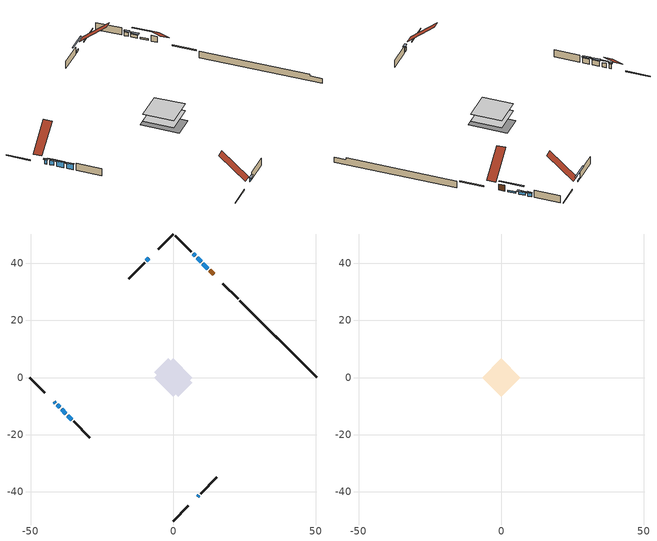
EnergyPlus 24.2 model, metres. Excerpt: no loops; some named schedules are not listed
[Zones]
conditioned space
 floor adiabatic (AdiabaticFloorConstruction): -6.75,0 0,6.75 6.75,0 0,-6.75 z0.54
 floor foundation (Slab1 construction): -6.74,1.77 -1.77,6.74 6.74,-1.77 1.77,-6.74 z-1.75
 wall outside (RimJoist1 construction): 0,-50.35 5.32,-45.03 / -50.35,0 -45.03,-5.32 / 0,50.35 -5.32,45.03 / 22.75,27.6 17.43,32.92 z0.54:0.84
 wall outside (AdiabaticWallConstruction 1): 14.19,36.16 12.78,37.57 z0.54:2.57
 wall outside (AdiabaticWallConstruction): -41.79,-8.56 -41.36,-8.99 z0.54:2.07; 12.12,38.23 10.43,39.92 / -8.56,41.79 -9.4,40.94 z0.54:1.15; 8.56,-41.79 8.99,-41.36 z0.54:1.76; -40.7,-9.65 -39.84,-10.51 z0.54:2.06; 9.78,40.57 8.37,41.97 z0.54:1.61; 7.72,42.63 6.94,43.4 z0.54:1.78; -39.18,-11.16 -37.64,-12.71 / -36.98,-13.36 -35.58,-14.77 z0.54:2.32
 wall outside (Wall1 construction): 9.65,-40.7 15.28,-35.07 / -34.92,-15.42 -29.29,-21.06 / -10.06,40.29 -15.69,34.66 / 6.29,44.06 0.66,49.69 z0.54:2.98
 wall foundation (FoundationWall1 construction): 23.41,26.94,-1.75 23.41,26.94,0.54 47.65,2.69,0.54 47.65,2.69,-0.03 50.35,0,-0.03 50.35,0,-1.75
 window (WindowConstruction 4): -41.79,-8.56 -41.36,-8.99 z0.54:2.06
 window (WindowConstruction 7): 12.12,38.23 10.43,39.92 z0.54:1.15
 window (WindowConstruction 8): -8.56,41.79 -9.4,40.95 z0.54:1.15
 window (WindowConstruction 5): 8.56,-41.79 8.99,-41.36 z0.54:1.76
 window (WindowConstruction 6): -40.7,-9.65 -39.84,-10.51 z0.54:2.06
 window (WindowConstruction): 9.78,40.57 8.37,41.97 z0.54:1.61
 window (WindowConstruction 1): 7.72,42.63 6.95,43.4 z0.54:1.78
 window (WindowConstruction 2): -39.18,-11.17 -37.64,-12.71 z0.54:2.32
 window (WindowConstruction 3): -36.98,-13.37 -35.58,-14.77 z0.54:2.32
 door (Door): 14.19,36.16 12.78,37.57 z0.54:2.57
 ceiling adiabatic (AdiabaticFloorConstruction): 0,-6.75 6.75,0 0,6.75 -6.75,0 z0.54
attic - vented
 floor to conditioned space (Floor1 construction Reversed): -6.74,0 0,6.74 6.74,0 0,-6.74 z2.98
 roof outside (Roof1 construction): 7.9,-42.45,2.98 1.99,-36.54,9.94 0.07,-38.46,9.94 5.98,-44.37,2.98; -42.45,-7.9,2.98 -36.54,-1.99,9.94 -38.46,-0.07,9.94 -44.37,-5.98,2.98; -7.9,42.45,2.98 -1.99,36.54,9.94 -0.07,38.46,9.94 -5.98,44.37,2.98; 14.85,35.5,2.98 8.94,29.59,9.94 10.86,27.66,9.94 16.77,33.58,2.98
shading: -41.15,-9.2 -42,-8.35 -42.43,-8.78 -41.58,-9.63 z2.36; 8.57,41.78 13.99,36.36 14.28,36.65 8.86,42.07 z3.79; -11.27,39.08 -6.69,43.66 -6.98,43.95 -11.56,39.37 z3.79; 9.42,-40.93 8.13,-42.22 8.56,-42.65 9.85,-41.36 z2.37; -39.41,-10.94 -41.13,-9.22 -41.34,-9.43 -39.62,-11.15 z2.67; 8.16,42.19 9.99,40.36 10.42,40.79 8.59,42.62 z1.91; 6.73,43.61 7.93,42.42 8.36,42.85 7.17,44.04 z2.08; -37.43,-12.92 -39.39,-10.95 -39.83,-11.39 -37.86,-13.35 z2.62; -35.37,-14.98 -37.19,-13.15 -37.63,-13.59 -35.8,-15.41 z2.62
[Building]
Building 1: Terrain=Suburbs
[Site:Location]
Quebec Intl AP_QC: Latitude {deg}=46.8; Longitude {deg}=-71.38; Time Zone {hr}=-5; Elevation {m}=74; Keep Site Location Information=Yes
[Site:GroundTemperature:Shallow]
0.0108218, -2.24938, -2.43038, -1.3578, 2.94801, 7.23376, 10.9493, 13.303, 13.5029, 11.5886, 7.96783, 3.81355
[Site:WaterMainsTemperature]
Calculation Method=Schedule; Temperature Schedule=mains temperature schedule
[Material] Roughness=Rough; Thermal Absorptance=0.9
Name | Thickness {m} | Conductivity {W/m-K} | Density {kg/m3} | Specific Heat {J/kg-K} | Solar Absorptance | Visible Absorptance
asphalt or fiberglass shingles | 0.00635 | 0.162714 | 1121.4 | 1465.45 | 0.4 | 0.4
ceiling loosefill ins | 0.254 | 0.0480833 | 16.02 | 1046.75 | 0.7 | 0.7
ceiling stud and cavity | 0.1397 | 0.180722 | 65.682 | 1177.47 | 0.7 | 0.7
concrete 4.0 in. | 0.1016 | 1.803125 | 2242.8 | 837.4 | 0.7 | 0.7
concrete 8.0 in. | 0.2032 | 1.803125 | 2242.8 | 837.4 | 0.7 | 0.7
door material | 0.04445 | 0.053851 | 512.64 | 1214.23 | 0.7 | 0.7
exterior vertical ins | 0.0275691 | 0.029427 | 32.04 | 1214.23 | 0.7 | 0.7
floor covering | 0.0127 | 0.0433444 | 54.468 | 1339.84 | 0.6 | 0.6
floor rigid ins; wall rigid ins 1 | 0.512978 | 0.029427 | 32.04 | 1214.23 | 0.7 | 0.7
floor stud and cavity | 0.1397 | 1.75129 | 37.0049 | 1207.88 | 0.7 | 0.7
furniture material conditioned space 1 | 0.1524 | 0.115458 | 640.8 | 1214.23 | 0.6 | 0.6
gypsum board | 0.0127 | 0.160291 | 801 | 837.4 | 0.6 | 0.6
gypsum board 1 | 0.0127 | 0.160291 | 801 | 837.4 | 0.7 | 0.7
osb sheathing 0.5 in. | 0.0127 | 0.115458 | 512.64 | 1214.23 | 0.7 | 0.7
osb sheathing 0.75 in. | 0.01905 | 0.115458 | 512.64 | 1214.23 | 0.7 | 0.7
osb sheathing 2.0 in. | 0.0508 | 0.115458 | 512.64 | 1214.23 | 0.7 | 0.7
rim joist rigid ins; wall rigid ins | 0.051816 | 0.029427 | 32.04 | 1214.23 | 0.7 | 0.7
rim joist stud and cavity | 0.0508 | 0.203772 | 125.044 | 1163.47 | 0.6 | 0.6
slab rigid ins | 0.0193984 | 0.029427 | 32.04 | 1214.23 | 0.7 | 0.7
wall stud and cavity | 0.1397 | 0.785599 | 139.0536 | 1170.24 | 0.7 | 0.7
wall stud and cavity 1 | 0.0889 | 0.380278 | 52.3479 | 1209.89 | 0.7 | 0.7
wall stud and cavity 2 | 0.0889 | 0.391764 | 83.0341 | 1211.67 | 0.7 | 0.7
wood siding | 0.0254 | 0.102417 | 544.68 | 1172.36 | 0.4 | 0.4
wood siding 1; wood siding 2; wood siding 3 | 0.0254 | 0.102417 | 544.68 | 1172.36 | 0.7 | 0.7
[WindowMaterial:SimpleGlazingSystem]
Name | U-Factor {W/m2-K} | Solar Heat Gain Coefficient
WindowMaterial | 2.95313 | 0.57
WindowMaterial 1 | 2.94007 | 0.59
WindowMaterial 2 | 2.92587 | 0.62
WindowMaterial 3 | 2.93212 | 0.61
WindowMaterial 4 | 2.961077 | 0.63
WindowMaterial 5 | 3.01842 | 0.5
WindowMaterial 6 | 2.91111 | 0.68
WindowMaterial 7 | 3.02013 | 0.49
[Construction]
AdiabaticFloorConstruction: floor stud and cavity, floor rigid ins, osb sheathing 0.75 in., floor covering
AdiabaticWallConstruction: wood siding 2, wall rigid ins 1, wall stud and cavity 1, gypsum board
AdiabaticWallConstruction 1: wood siding 3, wall rigid ins 1, wall stud and cavity 1, gypsum board
Door: door material
Floor1 construction Reversed: gypsum board, ceiling stud and cavity, ceiling loosefill ins
FoundationWall1 construction: concrete 8.0 in., gypsum board 1
furniture construction conditioned space 1: furniture material conditioned space 1
PartitionWallConstruction: gypsum board, wall stud and cavity 2, gypsum board
RimJoist1 construction: wood siding 1, rim joist rigid ins, osb sheathing 2.0 in., rim joist stud and cavity
Roof1 construction: asphalt or fiberglass shingles
Slab1 construction: slab rigid ins, concrete 4.0 in.
Wall1 construction: wood siding, wall rigid ins, osb sheathing 0.5 in., wall stud and cavity, gypsum board
WindowConstruction: WindowMaterial
WindowConstruction 1: WindowMaterial 1
WindowConstruction 2: WindowMaterial 2
WindowConstruction 3: WindowMaterial 3
WindowConstruction 4: WindowMaterial 4
WindowConstruction 5: WindowMaterial 5
WindowConstruction 6: WindowMaterial 6
WindowConstruction 7; WindowConstruction 8: WindowMaterial 7
[Zone] Multiplier=1; Part of Total Floor Area=Yes
Name | Volume {m3}
attic - vented | 92.5766
conditioned space | 435.3
[Space]
Name | Zone | Volume {m3}
attic - vented 1 | attic - vented | 92.5766
conditioned space 1 | conditioned space | 435.3
[ZoneInfiltration:EffectiveLeakageArea]
infil attic - vented 1: Zone or Space=attic - vented 1; Schedule=Always On Discrete; Effective Air Leakage Area {cm2}=3358.89; Stack Coefficient=0.000484434; Wind Coefficient=1.48709e-05
[ZoneMixing]
whole house fan mix: Zone or Space=attic - vented; Schedule=Always On Continuous; Design Flow Rate Calculation Method=Flow/Zone; Design Flow Rate {m3/s}=0; Source Zone or Space=conditioned space
[SurfaceProperty:ExposedFoundationPerimeter]
Slab1: Exposed Perimeter Calculation Method=TotalExposedPerimeter; Total Exposed Perimeter {m}=38.101
[InternalMass] Zone or ZoneList=conditioned space; Space or SpaceList=conditioned space 1
Name | Construction | Surface Area {m2}
furniture mass conditioned space 1 | furniture construction conditioned space 1 | 70.2001
partition wall mass | PartitionWallConstruction | 175.5
[Lights]
interior lighting: Zone or ZoneList or Space or SpaceList=conditioned space 1; Schedule=interior lighting schedule; Design Level Calculation Method=LightingLevel; Lighting Level {W}=343.2; Return Air Fraction=0; Fraction Radiant=0.6; Fraction Visible=0.2; Fraction Replaceable=1
[People]
occupants: Zone or ZoneList or Space or SpaceList=conditioned space 1; Number of People Schedule=occupants schedule; Number of People Calculation Method=People; Number of People=3; Fraction Radiant=0.314171; Sensible Heat Fraction=0.56303; Activity Level Schedule=occupants activity schedule; Carbon Dioxide Generation Rate {m3/s-W}=0; Enable ASHRAE 55 Comfort Warnings=No; Mean Radiant Temperature Calculation Type=EnclosureAveraged
[ElectricEquipment] Zone or ZoneList or Space or SpaceList=conditioned space 1; Design Level Calculation Method=EquipmentLevel
Name | Schedule | Design Level {W} | Fraction Latent | Fraction Radiant | Fraction Lost
clothes dryer | clothes dryer schedule | 140.772 | 0.015 | 0.081 | 0.85
clothes washer | clothes washer schedule | 32.1985 | 0.03 | 0.162 | 0.7
cooking range | cooking range schedule | 215.147 | 0.08 | 0.432 | 0.2
dishwasher | dishwasher schedule | 66.8632 | 0.3 | 0.18 | 0.4
fridge | fridge schedule | 72.9452 | 0 | 0.6 | 0
mech vent house fan | mech vent house fan schedule | 19.9167 | 0 | 0 | 0.5
mech vent house fan cfis | mech vent house fan cfis schedule | 0 | 0 | 0 | 0
mech vent range fan 0 | mech vent range fan 0 schedule | 57 | 0 | 0 | 1
misc plug loads | misc plug loads schedule | 494.7 | 0.045 | 0.513 | 0.1
whole house fan | Always On Discrete | 0 | 0 | 0 | 1
[OtherEquipment] Zone or ZoneList or Space or SpaceList=conditioned space 1; Design Level Calculation Method=EquipmentLevel
Name | Fuel Type | Schedule | Design Level {W} | Fraction Latent | Fraction Radiant | Fraction Lost
clothes dryer 1 | Electricity | clothes dryer schedule | 0 | 0.015 | 0.081 | 0.85
cooking range 1 | Electricity | cooking range schedule | 0 | 0.08 | 0.432 | 0.2
general water use latent | None | general water use schedule | 62.594 | 1 | 0 | 0
general water use sensible | None | general water use schedule | -61.6891 | 0 | 0.6 | 0
mech vent house fan latent load | None | Always On Discrete | 0 | 1 | 0 | 0
mech vent house fan sensible load | None | Always On Discrete | 0 | 0 | 0 | 0
water heater energy adjustment1 | Electricity | Always On Discrete | 0.01 | 0 | 0 | 1
[ZoneInfiltration:DesignFlowRate] Zone or ZoneList or Space or SpaceList=conditioned space 1; Schedule=Always On Discrete; Design Flow Rate Calculation Method=Flow/Zone; Design Flow Rate {m3/s}=0
infil flow; natural vent flow; whole house fan flow
[ZoneControl:Thermostat]
conditioned space Thermostat: Zone or ZoneList=conditioned space; Control Type Schedule=conditioned space Thermostat Schedule; Control 1=conditioned space temperature setpoint; Temperature Difference Between Cutout And Setpoint {deltaC}=0
[ZoneHVAC:Baseboard:Convective:Electric]
electric baseboard: Availability Schedule=Always On Discrete; Heating Design Capacity {W}=8815.87; Efficiency=1
[AirLoopHVAC:UnitarySystem]
unit heater unitary system: Control Type=Load; Controlling Zone or Thermostat Location=conditioned space; Dehumidification Control Type=None; Availability Schedule=Always On Discrete; Supply Fan=unit heater supply fan; Fan Placement=BlowThrough; Supply Air Fan Operating Mode Schedule=unit heater auto fan schedule; Heating Coil=unit heater htg coil; DX Heating Coil Sizing Ratio=1; Use DOAS DX Cooling Coil=No; Minimum Supply Air Temperature {C}=2; Latent Load Control=SensibleOnlyLoadControl; Cooling Supply Air Flow Rate Method=None; Heating Supply Air Flow Rate Method=SupplyAirFlowRate; Heating Supply Air Flow Rate {m3/s}=0.00141584; No Load Supply Air Flow Rate Method=SupplyAirFlowRate; No Load Supply Air Flow Rate {m3/s}=0; No Load Supply Air Flow Rate Control Set To Low Speed=Yes; Maximum Supply Air Temperature {C}=48.8889; Maximum Outdoor Dry-Bulb Temperature for Supplemental Heater Operation {C}=21; Ancillary On-Cycle Electric Power {W}=0; Ancillary Off-Cycle Electric Power {W}=0
[Fan:SystemModel]
unit heater supply fan: Availability Schedule=Always On Discrete; Design Maximum Air Flow Rate {m3/s}=0.00141584; Speed Control Method=Discrete; Electric Power Minimum Flow Rate Fraction=0.2; Design Pressure Rise {Pa}=500; Motor Efficiency=1; Motor In Air Stream Fraction=1; Design Electric Power Consumption {W}=Autosize; Design Power Sizing Method=PowerPerFlow; Electric Power Per Unit Flow Rate {W/(m3/s)}=1e-06; Electric Power Per Unit Flow Rate Per Unit Pressure {W/((m3/s)-Pa)}=1.66667; Fan Total Efficiency=0.7; Motor Loss Radiative Fraction=0; Number of Speeds=1; Speed Flow Fraction 1=1; Speed Electric Power Fraction 1=1
[Coil:Heating:Fuel]
unit heater htg coil: Availability Schedule=Always On Discrete; Fuel Type=NaturalGas; Burner Efficiency=0.3; Nominal Capacity {W}=0.293071; On Cycle Parasitic Electric Load {W}=0; Off Cycle Parasitic Fuel Load {W}=0
[Zone equipment]
conditioned space: electric baseboard, unit heater unitary system
[Foundation:Kiva]
Foundation Kiva 1: Initial Indoor Air Temperature {C}=18; Wall Height Above Grade {m}=0.539984; Wall Depth Below Slab {m}=0.2032; Custom Block Material Name 1=exterior vertical ins; Custom Block Depth 1 {m}=2.28999; Custom Block X Position 1 {m}=0.2159; Custom Block Z Position 1 {m}=0
[Foundation:Kiva:Settings]
Soil Conductivity {W/m-K}=0.849921; Soil Density {kg/m3}=1842.3; Soil Specific Heat {J/kg-K}=418.7; Ground Solar Absorptivity=0.9; Ground Thermal Absorptivity=0.9; Ground Surface Roughness {m}=0.03; Far-Field Width {m}=40; Deep-Ground Boundary Condition=ZeroFlux; Deep-Ground Depth {m}=40; Minimum Cell Dimension {m}=0.2; Maximum Cell Growth Coefficient=3; Simulation Timestep=Timestep
[Exterior:Lights]
exterior lighting: Schedule=exterior lighting schedule; Design Level {W}=75.6
[EnergyManagementSystem:GlobalVariable]
infil_program_Qfan
infil_program_Qinf
natural_vent_program_Qnv
natural_vent_program_Qwhf
[EnergyManagementSystem:Sensor]
Name | Output:Variable or Output:Meter Index Key | Output:Variable or Output:Meter
airflow_gain | infil flow | Infiltration Sensible Heat Gain Energy
airflow_gain_1 | natural vent flow | Infiltration Sensible Heat Gain Energy
airflow_gain_2 | whole house fan flow | Infiltration Sensible Heat Gain Energy
airflow_loss | infil flow | Infiltration Sensible Heat Loss Energy
airflow_loss_1 | natural vent flow | Infiltration Sensible Heat Loss Energy
airflow_loss_2 | whole house fan flow | Infiltration Sensible Heat Loss Energy
clg_load_cond |  | Cooling:EnergyTransfer:Zone:CONDITIONED SPACE
clg_sp_s; clg_sp_s_1 | cooling setpoint | Schedule Value
clothes_dryer_exhaust_0_sch_s | clothes dryer exhaust 0 schedule | Schedule Value
conditioned_space_clg_unmet_s | conditioned space | Zone Cooling Setpoint Not Met Time
conditioned_space_htg_unmet_s | conditioned space | Zone Heating Setpoint Not Met Time
cool_season | cooling season schedule | Schedule Value
fridge_tin_s | conditioned space | Zone Mean Air Temperature
htg_load_cond |  | Heating:EnergyTransfer:Zone:CONDITIONED SPACE
htg_sp_s; htg_sp_s_1 | heating setpoint | Schedule Value
ig_ee_conv | clothes dryer | Electric Equipment Convective Heating Energy
ig_ee_conv_2 | cooking range | Electric Equipment Convective Heating Energy
ig_ee_conv_4 | fridge | Electric Equipment Convective Heating Energy
ig_ee_conv_5 | misc plug loads | Electric Equipment Convective Heating Energy
ig_ee_conv_6 | whole house fan | Electric Equipment Convective Heating Energy
ig_ee_rad | clothes dryer | Electric Equipment Radiant Heating Energy
ig_ee_rad_2 | cooking range | Electric Equipment Radiant Heating Energy
ig_ee_rad_4 | fridge | Electric Equipment Radiant Heating Energy
ig_ee_rad_5 | misc plug loads | Electric Equipment Radiant Heating Energy
ig_ee_rad_6 | whole house fan | Electric Equipment Radiant Heating Energy
ig_lgt_conv | interior lighting | Lights Convective Heating Energy
ig_lgt_rad | interior lighting | Lights Radiant Heating Energy
ig_lgt_vis | interior lighting | Lights Visible Radiation Heating Energy
ig_oe_conv | clothes dryer 1 | Other Equipment Convective Heating Energy
ig_oe_conv_1 | cooking range 1 | Other Equipment Convective Heating Energy
ig_oe_conv_2 | general water use latent | Other Equipment Convective Heating Energy
ig_oe_conv_3 | general water use sensible | Other Equipment Convective Heating Energy
ig_oe_conv_4 | water heater energy adjustment1 | Other Equipment Convective Heating Energy
ig_oe_rad | clothes dryer 1 | Other Equipment Radiant Heating Energy
ig_oe_rad_1 | cooking range 1 | Other Equipment Radiant Heating Energy
ig_oe_rad_2 | general water use latent | Other Equipment Radiant Heating Energy
ig_oe_rad_3 | general water use sensible | Other Equipment Radiant Heating Energy
ig_oe_rad_4 | water heater energy adjustment1 | Other Equipment Radiant Heating Energy
ig_ppl_conv | occupants | People Convective Heating Energy
ig_ppl_rad | occupants | People Radiant Heating Energy
im_conv | furniture mass conditioned space 1 | Surface Inside Face Convection Heat Gain Energy
im_conv_1 | partition wall mass | Surface Inside Face Convection Heat Gain Energy
im_ig | furniture mass conditioned space 1 | Surface Inside Face Internal Gains Radiation Heat Gain Energy
im_ig_1 | partition wall mass | Surface Inside Face Internal Gains Radiation Heat Gain Energy
im_lgt | furniture mass conditioned space 1 | Surface Inside Face Lights Radiation Heat Gain Energy
im_lgt_1 | partition wall mass | Surface Inside Face Lights Radiation Heat Gain Energy
im_sol | furniture mass conditioned space 1 | Surface Inside Face Solar Radiation Heat Gain Energy
im_sol_1 | partition wall mass | Surface Inside Face Solar Radiation Heat Gain Energy
im_surf | furniture mass conditioned space 1 | Surface Inside Face Net Surface Thermal Radiation Heat Gain Energy
im_surf_1 | partition wall mass | Surface Inside Face Net Surface Thermal Radiation Heat Gain Energy
mech_vent_range_fan_0_sch_s | mech vent range fan 0 schedule | Schedule Value
mv_conv | mech vent house fan | Electric Equipment Convective Heating Energy
mv_conv_1 | mech vent house fan cfis | Electric Equipment Convective Heating Energy
mv_conv_2 | mech vent range fan 0 | Electric Equipment Convective Heating Energy
mv_conv_3 | mech vent house fan latent load | Other Equipment Convective Heating Energy
mv_conv_4 | mech vent house fan sensible load | Other Equipment Convective Heating Energy
mv_rad | mech vent house fan | Electric Equipment Radiant Heating Energy
mv_rad_1 | mech vent house fan cfis | Electric Equipment Radiant Heating Energy
mv_rad_2 | mech vent range fan 0 | Electric Equipment Radiant Heating Energy
mv_rad_3 | mech vent house fan latent load | Other Equipment Radiant Heating Energy
mv_rad_4 | mech vent house fan sensible load | Other Equipment Radiant Heating Energy
natural_vent_s | natural vent schedule | Schedule Value
out_pb_s |  | Site Outdoor Air Barometric Pressure
out_wt_s |  | Site Outdoor Air Humidity Ratio
site_vw_s |  | Site Wind Speed
ss_back_out | Window1 | Surface Window Shortwave from Zone Back Out Window Heat Transfer Rate
ss_back_out_1 | Window11 | Surface Window Shortwave from Zone Back Out Window Heat Transfer Rate
ss_back_out_2 | Window13 | Surface Window Shortwave from Zone Back Out Window Heat Transfer Rate
ss_back_out_3 | Window2 | Surface Window Shortwave from Zone Back Out Window Heat Transfer Rate
ss_back_out_4 | Window3 | Surface Window Shortwave from Zone Back Out Window Heat Transfer Rate
ss_back_out_5 | Window4 | Surface Window Shortwave from Zone Back Out Window Heat Transfer Rate
ss_back_out_6 | Window6 | Surface Window Shortwave from Zone Back Out Window Heat Transfer Rate
ss_back_out_7 | Window7 | Surface Window Shortwave from Zone Back Out Window Heat Transfer Rate
ss_back_out_8 | Window9 | Surface Window Shortwave from Zone Back Out Window Heat Transfer Rate
ss_conv | Door1 | Surface Inside Face Convection Heat Gain Energy
ss_conv_1 | Window1 | Surface Inside Face Convection Heat Gain Energy
ss_conv_2 | Window11 | Surface Inside Face Convection Heat Gain Energy
ss_conv_3 | Window13 | Surface Inside Face Convection Heat Gain Energy
ss_conv_4 | Window2 | Surface Inside Face Convection Heat Gain Energy
ss_conv_5 | Window3 | Surface Inside Face Convection Heat Gain Energy
ss_conv_6 | Window4 | Surface Inside Face Convection Heat Gain Energy
ss_conv_7 | Window6 | Surface Inside Face Convection Heat Gain Energy
ss_conv_8 | Window7 | Surface Inside Face Convection Heat Gain Energy
ss_conv_9 | Window9 | Surface Inside Face Convection Heat Gain Energy
ss_ig | Door1 | Surface Inside Face Internal Gains Radiation Heat Gain Energy
ss_ig_1 | Window1 | Surface Inside Face Internal Gains Radiation Heat Gain Energy
ss_ig_2 | Window11 | Surface Inside Face Internal Gains Radiation Heat Gain Energy
ss_ig_3 | Window13 | Surface Inside Face Internal Gains Radiation Heat Gain Energy
ss_ig_4 | Window2 | Surface Inside Face Internal Gains Radiation Heat Gain Energy
ss_ig_5 | Window3 | Surface Inside Face Internal Gains Radiation Heat Gain Energy
ss_ig_6 | Window4 | Surface Inside Face Internal Gains Radiation Heat Gain Energy
ss_ig_7 | Window6 | Surface Inside Face Internal Gains Radiation Heat Gain Energy
ss_ig_8 | Window7 | Surface Inside Face Internal Gains Radiation Heat Gain Energy
ss_ig_9 | Window9 | Surface Inside Face Internal Gains Radiation Heat Gain Energy
ss_lgt | Door1 | Surface Inside Face Lights Radiation Heat Gain Energy
ss_sol | Door1 | Surface Inside Face Solar Radiation Heat Gain Energy
ss_surf | Door1 | Surface Inside Face Net Surface Thermal Radiation Heat Gain Energy
ss_surf_1 | Window1 | Surface Inside Face Net Surface Thermal Radiation Heat Gain Energy
ss_surf_2 | Window11 | Surface Inside Face Net Surface Thermal Radiation Heat Gain Energy
ss_surf_3 | Window13 | Surface Inside Face Net Surface Thermal Radiation Heat Gain Energy
ss_surf_4 | Window2 | Surface Inside Face Net Surface Thermal Radiation Heat Gain Energy
ss_surf_5 | Window3 | Surface Inside Face Net Surface Thermal Radiation Heat Gain Energy
ss_surf_6 | Window4 | Surface Inside Face Net Surface Thermal Radiation Heat Gain Energy
ss_surf_7 | Window6 | Surface Inside Face Net Surface Thermal Radiation Heat Gain Energy
ss_surf_8 | Window7 | Surface Inside Face Net Surface Thermal Radiation Heat Gain Energy
ss_surf_9 | Window9 | Surface Inside Face Net Surface Thermal Radiation Heat Gain Energy
ss_trans_in | Window1 | Surface Window Transmitted Solar Radiation Rate
ss_trans_in_1 | Window11 | Surface Window Transmitted Solar Radiation Rate
ss_trans_in_2 | Window13 | Surface Window Transmitted Solar Radiation Rate
ss_trans_in_3 | Window2 | Surface Window Transmitted Solar Radiation Rate
ss_trans_in_4 | Window3 | Surface Window Transmitted Solar Radiation Rate
ss_trans_in_5 | Window4 | Surface Window Transmitted Solar Radiation Rate
ss_trans_in_6 | Window6 | Surface Window Transmitted Solar Radiation Rate
ss_trans_in_7 | Window7 | Surface Window Transmitted Solar Radiation Rate
ss_trans_in_8 | Window9 | Surface Window Transmitted Solar Radiation Rate
ss_trans_out | Window1 | Surface Inside Face Initial Transmitted Diffuse Transmitted Out Window Solar Radiation Rate
ss_trans_out_1 | Window11 | Surface Inside Face Initial Transmitted Diffuse Transmitted Out Window Solar Radiation Rate
ss_trans_out_2 | Window13 | Surface Inside Face Initial Transmitted Diffuse Transmitted Out Window Solar Radiation Rate
ss_trans_out_3 | Window2 | Surface Inside Face Initial Transmitted Diffuse Transmitted Out Window Solar Radiation Rate
ss_trans_out_4 | Window3 | Surface Inside Face Initial Transmitted Diffuse Transmitted Out Window Solar Radiation Rate
ss_trans_out_5 | Window4 | Surface Inside Face Initial Transmitted Diffuse Transmitted Out Window Solar Radiation Rate
ss_trans_out_6 | Window6 | Surface Inside Face Initial Transmitted Diffuse Transmitted Out Window Solar Radiation Rate
ss_trans_out_7 | Window7 | Surface Inside Face Initial Transmitted Diffuse Transmitted Out Window Solar Radiation Rate
ss_trans_out_8 | Window9 | Surface Inside Face Initial Transmitted Diffuse Transmitted Out Window Solar Radiation Rate
s_conv | Floor1 | Surface Inside Face Convection Heat Gain Energy
s_conv_1 | FoundationWall1 | Surface Inside Face Convection Heat Gain Energy
s_conv_10 | Wall1:225 | Surface Inside Face Convection Heat Gain Energy
s_conv_11 | Wall1:315 | Surface Inside Face Convection Heat Gain Energy
s_conv_12 | Wall1:45 | Surface Inside Face Convection Heat Gain Energy
s_conv_2 | inferred conditioned ceiling | Surface Inside Face Convection Heat Gain Energy
s_conv_3 | inferred conditioned floor | Surface Inside Face Convection Heat Gain Energy
s_conv_4 | RimJoist1:135 | Surface Inside Face Convection Heat Gain Energy
s_conv_5 | RimJoist1:225 | Surface Inside Face Convection Heat Gain Energy
s_conv_6 | RimJoist1:315 | Surface Inside Face Convection Heat Gain Energy
s_conv_7 | RimJoist1:45 | Surface Inside Face Convection Heat Gain Energy
s_conv_8 | Slab1 | Surface Inside Face Convection Heat Gain Energy
s_conv_9 | Wall1:135 | Surface Inside Face Convection Heat Gain Energy
s_ig | Floor1 | Surface Inside Face Internal Gains Radiation Heat Gain Energy
s_ig_1 | FoundationWall1 | Surface Inside Face Internal Gains Radiation Heat Gain Energy
s_ig_10 | Wall1:225 | Surface Inside Face Internal Gains Radiation Heat Gain Energy
s_ig_11 | Wall1:315 | Surface Inside Face Internal Gains Radiation Heat Gain Energy
s_ig_12 | Wall1:45 | Surface Inside Face Internal Gains Radiation Heat Gain Energy
s_ig_2 | inferred conditioned ceiling | Surface Inside Face Internal Gains Radiation Heat Gain Energy
s_ig_3 | inferred conditioned floor | Surface Inside Face Internal Gains Radiation Heat Gain Energy
s_ig_4 | RimJoist1:135 | Surface Inside Face Internal Gains Radiation Heat Gain Energy
s_ig_5 | RimJoist1:225 | Surface Inside Face Internal Gains Radiation Heat Gain Energy
s_ig_6 | RimJoist1:315 | Surface Inside Face Internal Gains Radiation Heat Gain Energy
